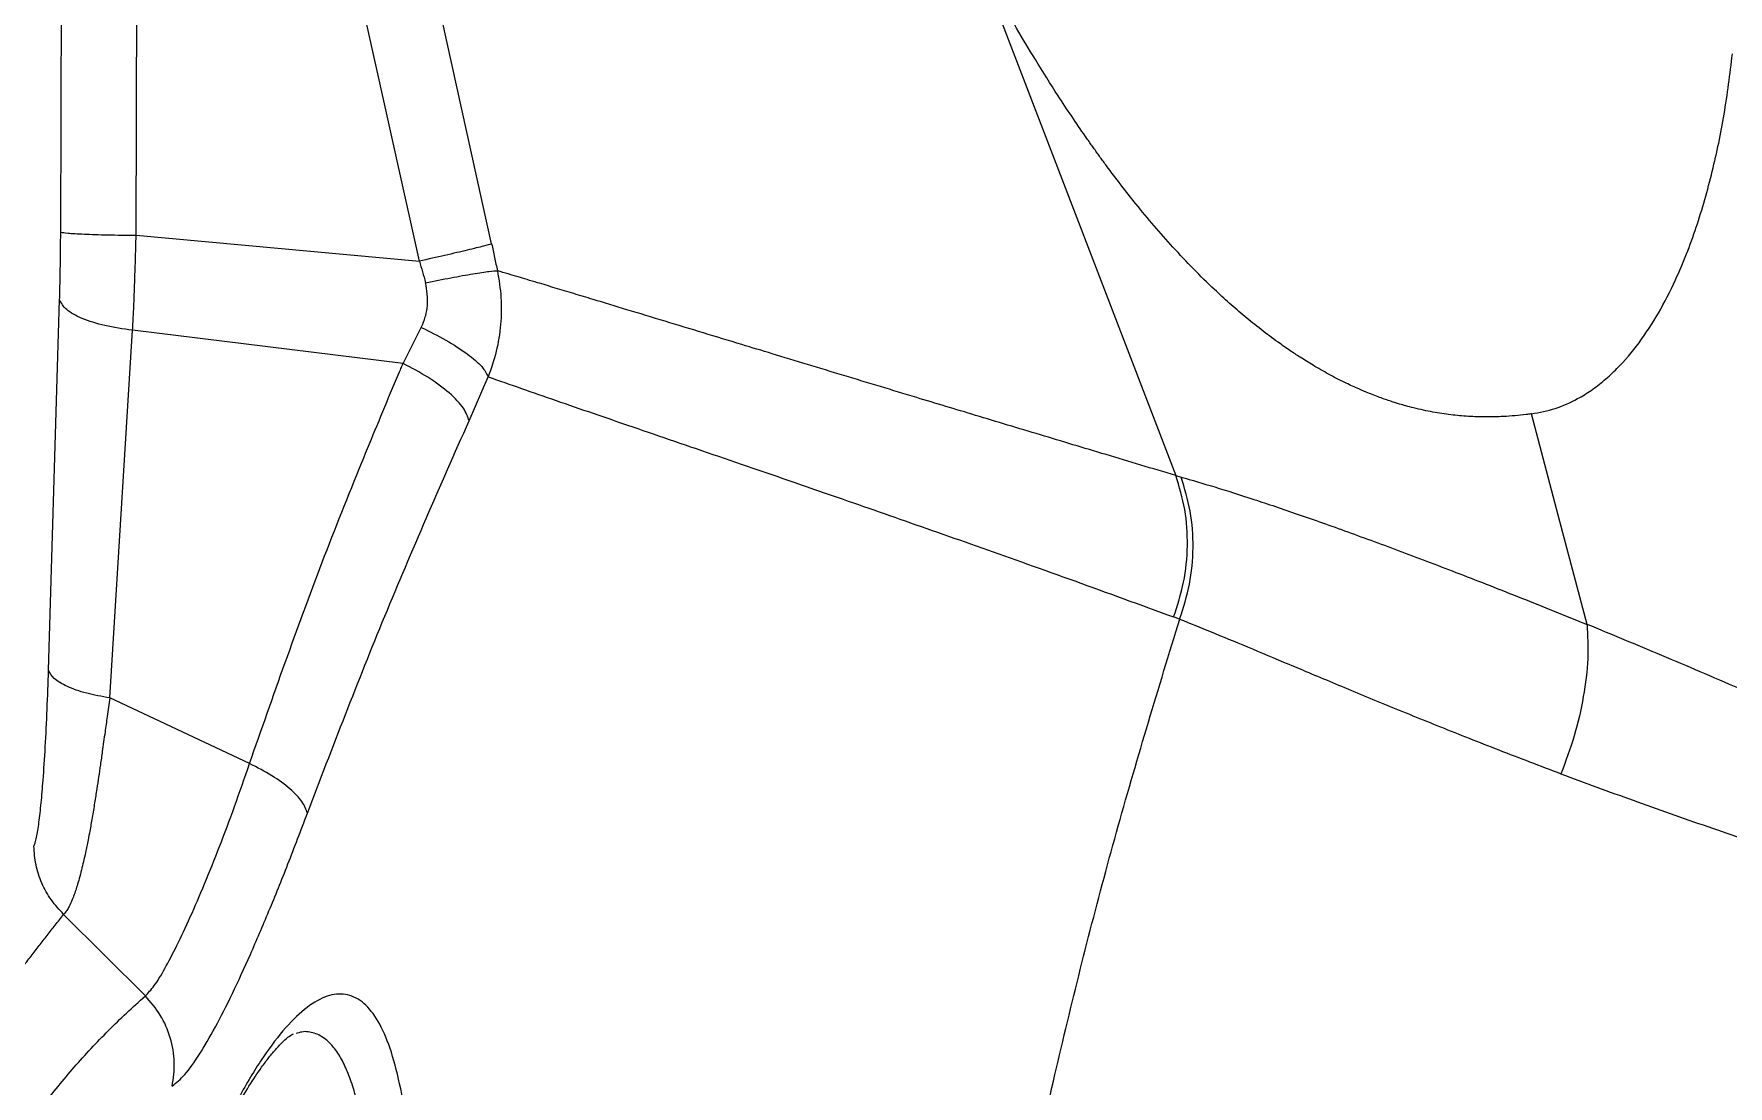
# Model space of a CAD drawing. Extents: x 943 to 1030, y 781 to 934.
# Drawn here: x 952.34 to 961.05, y 851.97 to 857.39 of the extents above; entities that cross this region are included whole.
import ezdxf

# ---------------------------------------------------------------- set-up
doc = ezdxf.new("R2010")
doc.units = 0
doc.header["$MEASUREMENT"] = 0
doc.layers.add('1', color=4, linetype='Continuous')

# ---------------------------------------------------------------- blocks, each defined once
blk = doc.blocks.new('AIRA')
at = {"layer": '1', "color": 3, "linetype": 'Continuous', "lineweight": 25}
for p, q in [((9.2963, 53.2012), (9.3157, 59.54)), ((9.6844, 53.1845), (9.7038, 59.54)), ((11.1404, 53.0514), (9.7038, 59.54)), ((11.512, 53.1402), (10.0999, 59.54)), ((14.0003, 54.6282), (15.0299, 51.9488)), ((9.6844, 53.1845), (11.1404, 53.0514)), ((9.2336, 50.948), (9.2908, 52.853)), ((11.0564, 52.5258), (11.1502, 52.711)), ((9.5483, 50.8053), (9.6657, 52.6964)), ((11.0564, 52.5259), (9.6657, 52.6964)), ((11.3958, 52.2301), (11.4942, 52.4566)), ((15.0299, 51.9488), (15.057, 51.9408)), ((15.0495, 51.2107), (15.0186, 51.2215)), ((10.2673, 50.4676), (9.5483, 50.8053)), ((9.3115, 49.6921), (9.7315, 49.2723))]:
    blk.add_line(p, q, dxfattribs=at)
at = {"layer": '1', "color": 3, "linetype": 'Continuous', "lineweight": 25, "flags": 128}
blk.add_lwpolyline([(17.1446, 51.1833), (17.005, 51.7125), (16.8587, 52.267)], dxfattribs=at)
at = {"layer": '1', "color": 3, "linetype": 'Continuous', "lineweight": 25}
for points, knots in [([(16.8585, 52.2659), (16.8576, 52.2658), (16.8487, 52.2646), (16.8006, 52.2586), (16.7233, 52.2519), (16.6241, 52.2495), (16.5339, 52.2524), (16.4428, 52.2606), (16.3659, 52.2724), (16.3021, 52.2851), (16.2559, 52.2959), (16.2151, 52.3066), (16.1842, 52.3155), (16.1586, 52.3233), (16.1343, 52.3311), (16.1071, 52.3403), (16.0767, 52.3511), (16.0433, 52.3637), (16.0049, 52.3792), (15.956, 52.4002), (15.8916, 52.4303), (15.8157, 52.4696), (15.7395, 52.5132), (15.6733, 52.5543), (15.6134, 52.5938), (15.5461, 52.6409), (15.4686, 52.6989), (15.3851, 52.7663), (15.3055, 52.835), (15.1803, 52.9497), (15.0176, 53.116), (14.8337, 53.3313), (14.7171, 53.4825), (14.6574, 53.5638), (14.6416, 53.5855), (14.6259, 53.6072), (14.6105, 53.6287), (14.5952, 53.6502), (14.5801, 53.6717), (14.5225, 53.7542), (14.4305, 53.8915), (14.3132, 54.0782), (14.2166, 54.2396), (14.1394, 54.3739), (14.0802, 54.4796), (14.0385, 54.5559), (14.0143, 54.6007), (14.0034, 54.6209), (14.0007, 54.626), (14, 54.6274), (13.9998, 54.6277), (13.9998, 54.6278), (13.9997, 54.6278), (13.9997, 54.6278), (13.9997, 54.6278)], [0, 0, 0, 0, 0.000782, 0.007725, 0.041716, 0.068097, 0.09437, 0.120644, 0.147993, 0.16204, 0.176987, 0.188888, 0.198268, 0.204545, 0.211759, 0.219912, 0.229002, 0.23903, 0.249996, 0.263773, 0.283405, 0.308889, 0.333826, 0.354569, 0.371422, 0.390945, 0.419478, 0.447177, 0.474044, 0.500075, 0.57608, 0.647395, 0.706275, 0.712657, 0.718994, 0.725285, 0.73153, 0.737729, 0.743882, 0.74999, 0.808508, 0.859236, 0.902175, 0.937323, 0.964679, 0.984244, 0.996017, 0.998983, 0.999735, 0.999928, 0.999979, 0.999993, 0.999998, 1, 1, 1, 1]), ([(16.8589, 52.2663), (16.9, 52.2742), (16.9823, 52.2899), (17.0834, 52.3355), (17.1665, 52.3863), (17.2342, 52.4382), (17.3187, 52.5165), (17.4143, 52.6295), (17.5141, 52.7836), (17.6147, 52.9808), (17.7096, 53.2237), (17.7908, 53.5104), (17.8534, 53.8088), (17.879, 54.0137), (17.8919, 54.1177)], [0, 0, 0, 0, 0.0624139, 0.1249466, 0.1655225, 0.2071146, 0.2499354, 0.3319653, 0.4151137, 0.4999619, 0.6248762, 0.7499216, 0.8730775, 1, 1, 1, 1]), ([(9.2908, 52.853), (9.2917, 52.8906), (9.2937, 52.9678), (9.2955, 53.0846), (9.2961, 53.1635), (9.2963, 53.2012)], [0, 0, 0, 0, 0.330908, 0.680353, 1, 1, 1, 1]), ([(9.6657, 52.6964), (9.6674, 52.7259), (9.6705, 52.7812), (9.674, 52.863), (9.6774, 52.9531), (9.6806, 53.0597), (9.6831, 53.1416), (9.6843, 53.1845)], [0, 0, 0, 0, 0.187193, 0.350664, 0.50654, 0.7409, 1, 1, 1, 1]), ([(11.512, 53.1402), (11.5005, 53.1369), (11.4769, 53.1302), (11.3912, 53.1092), (11.2771, 53.0824), (11.1853, 53.0616), (11.1404, 53.0514)], [0, 0, 0, 0, 0.244479, 0.499999, 0.75552, 1, 1, 1, 1]), ([(11.512, 53.1402), (11.517, 53.1172), (11.5271, 53.0713), (11.5368, 53.0253), (11.5417, 53.0024)], [0, 0, 0, 0, 0.500003, 1, 1, 1, 1]), ([(11.1404, 53.0514), (11.1459, 53.0333), (11.1571, 52.9967), (11.1673, 52.9597), (11.1725, 52.941)], [0, 0, 0, 0, 0.492517, 1, 1, 1, 1]), ([(11.1725, 52.941), (11.2168, 52.9497), (11.3072, 52.9676), (11.42, 52.9875), (11.5054, 53.0005), (11.5298, 53.0018), (11.5417, 53.0024)], [0, 0, 0, 0, 0.24465, 0.5, 0.75535, 1, 1, 1, 1]), ([(11.5417, 53.0024), (11.5492, 52.9565), (11.5642, 52.8648), (11.5606, 52.725), (11.5398, 52.5873), (11.5093, 52.5), (11.4942, 52.4566)], [0, 0, 0, 0, 0.250168, 0.499945, 0.751418, 1, 1, 1, 1]), ([(15.0299, 51.9488), (14.9096, 51.985), (14.6711, 52.0566), (14.3285, 52.1596), (14.0035, 52.2575), (13.7316, 52.3396), (13.5076, 52.4074), (13.3201, 52.4642), (13.1348, 52.5205), (12.9602, 52.5735), (12.7816, 52.6278), (12.5968, 52.6839), (12.3995, 52.7438), (12.2102, 52.8012), (12.0557, 52.848), (11.9341, 52.8848), (11.8388, 52.9135), (11.7591, 52.9375), (11.696, 52.9563), (11.6462, 52.9713), (11.5952, 52.9865), (11.5602, 52.9969), (11.5417, 53.0024)], [0, 0, 0, 0, 0.078441, 0.155431, 0.234448, 0.309493, 0.357519, 0.407228, 0.458617, 0.509743, 0.555661, 0.615659, 0.678544, 0.744312, 0.805953, 0.842191, 0.878626, 0.91461, 0.936092, 0.95487, 0.976078, 1, 1, 1, 1]), ([(11.1502, 52.711), (11.1579, 52.7289), (11.1665, 52.7488), (11.1767, 52.7865), (11.1883, 52.8444), (11.179, 52.9014), (11.1725, 52.941)], [0, 0, 0, 0, 0.251937, 0.281356, 0.501847, 1, 1, 1, 1]), ([(9.6657, 52.6964), (9.6168, 52.7034), (9.5189, 52.7175), (9.4018, 52.7555), (9.3174, 52.8017), (9.2996, 52.8359), (9.2908, 52.853)], [0, 0, 0, 0, 0.249999, 0.499999, 0.749999, 1, 1, 1, 1]), ([(11.1503, 52.7111), (11.1937, 52.6894), (11.2827, 52.645), (11.3908, 52.5741), (11.4687, 52.5075), (11.4858, 52.4734), (11.4942, 52.4567)], [0, 0, 0, 0, 0.2440962, 0.4999996, 0.7559032, 1, 1, 1, 1]), ([(10.2673, 50.4676), (10.3885, 50.8139), (10.5703, 51.3334), (10.8261, 51.9736), (10.9624, 52.3028), (11.0327, 52.4697), (11.0504, 52.5116), (11.0549, 52.5222), (11.056, 52.5249), (11.0563, 52.5256), (11.0564, 52.5258), (11.0564, 52.5259), (11.0564, 52.5259), (11.0564, 52.5259)], [0, 0, 0, 0, 0.499991, 0.749987, 0.937118, 0.98411, 0.995944, 0.998944, 0.999715, 0.999918, 0.999974, 0.999991, 1, 1, 1, 1]), ([(11.3958, 52.2301), (11.3889, 52.2511), (11.3748, 52.294), (11.2988, 52.3732), (11.1907, 52.4545), (11.1004, 52.5025), (11.0564, 52.5259)], [0, 0, 0, 0, 0.243847, 0.5, 0.756153, 1, 1, 1, 1]), ([(11.4942, 52.4567), (11.6073, 52.4172), (11.8334, 52.3382), (12.2298, 52.2017), (12.6699, 52.051), (13.1237, 51.8949), (13.5791, 51.7366), (14.0273, 51.5792), (14.5036, 51.4098), (14.847, 51.2842), (15.0186, 51.2215)], [0, 0, 0, 0, 0.140321, 0.280496, 0.420537, 0.560568, 0.670537, 0.780384, 0.890181, 1, 1, 1, 1]), ([(10.5644, 50.2118), (10.6943, 50.5506), (10.9542, 51.2282), (11.2486, 51.8961), (11.3958, 52.2301)], [0, 0, 0, 0, 0.500001, 1, 1, 1, 1]), ([(15.0187, 51.2215), (15.0378, 51.2807), (15.0766, 51.4002), (15.0939, 51.5882), (15.0824, 51.7748), (15.0473, 51.8912), (15.0299, 51.9488)], [0, 0, 0, 0, 0.247775, 0.5, 0.752226, 1, 1, 1, 1]), ([(15.0495, 51.2107), (15.0685, 51.2701), (15.1066, 51.3902), (15.123, 51.5788), (15.1105, 51.7662), (15.0747, 51.8829), (15.057, 51.9407)], [0, 0, 0, 0, 0.247765, 0.500002, 0.752238, 1, 1, 1, 1]), ([(15.057, 51.9407), (15.1127, 51.9248), (15.2239, 51.893), (15.4273, 51.8282), (15.6555, 51.7513), (15.9099, 51.6613), (16.1874, 51.5591), (16.4863, 51.4452), (16.8043, 51.3207), (17.0309, 51.2292), (17.1446, 51.1833)], [0, 0, 0, 0, 0.12504, 0.2498024, 0.3749871, 0.5010325, 0.6262351, 0.7505604, 0.8748476, 1, 1, 1, 1]), ([(14.0133, 46.8897), (14.0782, 47.2555), (14.2078, 47.9872), (14.4508, 49.0732), (14.726, 50.1501), (14.9417, 50.8571), (15.0496, 51.2107)], [0, 0, 0, 0, 0.2500011, 0.5000007, 0.7500007, 1, 1, 1, 1]), ([(15.0495, 51.2106), (15.1015, 51.1897), (15.2054, 51.1479), (15.3952, 51.0691), (15.6086, 50.9795), (15.8467, 50.8794), (16.1071, 50.7712), (16.3881, 50.6569), (16.6878, 50.5382), (16.9022, 50.4561), (17.0099, 50.4149)], [0, 0, 0, 0, 0.123499, 0.246854, 0.370954, 0.496484, 0.621953, 0.747292, 0.873134, 1, 1, 1, 1]), ([(17.1445, 51.1833), (17.1473, 51.1257), (17.1528, 51.0091), (17.1286, 50.8127), (17.0829, 50.6106), (17.0341, 50.4796), (17.0099, 50.4149)], [0, 0, 0, 0, 0.2472446, 0.5000013, 0.7527574, 1, 1, 1, 1]), ([(20.3551, 49.7041), (20.2259, 49.7705), (19.9674, 49.9031), (19.5684, 50.0999), (19.1621, 50.2943), (18.7496, 50.4861), (18.3356, 50.6737), (17.9265, 50.8541), (17.5258, 51.026), (17.2715, 51.1309), (17.1446, 51.1833)], [0, 0, 0, 0, 0.122263, 0.244502, 0.36798, 0.493798, 0.620934, 0.747732, 0.874145, 1, 1, 1, 1]), ([(9.1584, 50.0424), (9.1607, 50.0479), (9.1654, 50.059), (9.172, 50.0871), (9.1785, 50.1225), (9.1867, 50.1785), (9.1961, 50.2628), (9.2071, 50.3925), (9.2175, 50.5535), (9.2269, 50.7434), (9.2314, 50.8802), (9.2336, 50.948)], [0, 0, 0, 0, 0.061545, 0.125212, 0.186945, 0.250758, 0.375557, 0.500687, 0.66458, 0.833782, 1, 1, 1, 1]), ([(9.5483, 50.8053), (9.5073, 50.8127), (9.4238, 50.8279), (9.3257, 50.863), (9.2559, 50.904), (9.2409, 50.9336), (9.2336, 50.948)], [0, 0, 0, 0, 0.245104, 0.5, 0.754895, 1, 1, 1, 1]), ([(9.5483, 50.8053), (9.5439, 50.7733), (9.5357, 50.7141), (9.523, 50.622), (9.5115, 50.5388), (9.4975, 50.4409), (9.4844, 50.3527), (9.4703, 50.2629), (9.4583, 50.1904), (9.4471, 50.127), (9.4357, 50.0673), (9.4248, 50.0143), (9.4135, 49.9632), (9.4027, 49.9183), (9.3918, 49.8769), (9.3811, 49.84), (9.3706, 49.8073), (9.3581, 49.7723), (9.3466, 49.7457), (9.337, 49.7269), (9.331, 49.7165), (9.3245, 49.7066), (9.3189, 49.6994), (9.3144, 49.6946), (9.3124, 49.6929), (9.3115, 49.6921)], [0, 0, 0, 0, 0.059588, 0.110501, 0.175987, 0.221652, 0.306222, 0.357624, 0.414194, 0.467544, 0.504953, 0.559142, 0.602326, 0.643061, 0.688309, 0.730333, 0.767468, 0.809248, 0.873953, 0.898227, 0.921105, 0.944225, 0.975206, 0.989039, 1, 1, 1, 1]), ([(9.7315, 49.2723), (9.7461, 49.2877), (9.7757, 49.3188), (9.831, 49.4098), (9.8933, 49.5286), (9.9623, 49.6759), (10.0359, 49.8465), (10.1125, 50.0377), (10.1902, 50.2441), (10.2416, 50.3931), (10.2673, 50.4676)], [0, 0, 0, 0, 0.119722, 0.242381, 0.366505, 0.491609, 0.619191, 0.74677, 0.873492, 1, 1, 1, 1]), ([(10.5644, 50.2118), (10.5577, 50.2313), (10.5443, 50.2703), (10.4791, 50.3377), (10.3867, 50.406), (10.3071, 50.4471), (10.2673, 50.4676)], [0, 0, 0, 0, 0.250001, 0.5, 0.7500003, 1, 1, 1, 1]), ([(17.0099, 50.4149), (17.1323, 50.3695), (17.3761, 50.2791), (17.7632, 50.1438), (18.1603, 50.0052), (18.5666, 49.8625), (18.9771, 49.7167), (19.3878, 49.5704), (19.7973, 49.4246), (20.0668, 49.3292), (20.2019, 49.2815)], [0, 0, 0, 0, 0.126882, 0.252705, 0.378254, 0.504239, 0.629643, 0.753412, 0.876481, 1, 1, 1, 1]), ([(9.8698, 48.8086), (9.8908, 48.8256), (9.9329, 48.8597), (10.0083, 48.9665), (10.0903, 49.107), (10.1784, 49.2809), (10.2708, 49.4815), (10.3666, 49.7058), (10.4647, 49.9482), (10.5311, 50.1237), (10.5644, 50.2118)], [0, 0, 0, 0, 0.125107, 0.251033, 0.376375, 0.500892, 0.62644, 0.751188, 0.875157, 1, 1, 1, 1]), ([(9.3115, 49.6921), (9.2893, 49.716), (9.2445, 49.7643), (9.197, 49.8515), (9.1654, 49.9453), (9.1607, 50.0103), (9.1584, 50.0424)], [0, 0, 0, 0, 0.24754, 0.5, 0.75246, 1, 1, 1, 1]), ([(8.8122, 49.0836), (8.8286, 49.0912), (8.8626, 49.1069), (8.9071, 49.1508), (8.9456, 49.2062), (8.9834, 49.2615), (9.0218, 49.315), (9.06, 49.3669), (9.1004, 49.4207), (9.1427, 49.4762), (9.185, 49.5308), (9.2263, 49.5838), (9.2684, 49.6373), (9.297, 49.6737), (9.3115, 49.6921)], [0, 0, 0, 0, 0.076765, 0.158754, 0.235722, 0.324934, 0.40595, 0.481535, 0.567058, 0.659397, 0.743858, 0.826925, 0.912453, 1, 1, 1, 1]), ([(9.2009, 48.7045), (9.228, 48.739), (9.2819, 48.8078), (9.3655, 48.9063), (9.4517, 49.002), (9.5412, 49.0947), (9.6338, 49.1849), (9.699, 49.2432), (9.7315, 49.2723)], [0, 0, 0, 0, 0.167778, 0.334386, 0.500842, 0.667308, 0.833719, 1, 1, 1, 1]), ([(10.972, 45.8094), (10.9885, 45.9484), (11.0213, 46.2254), (11.0596, 46.6318), (11.0891, 47.0252), (11.1085, 47.401), (11.1173, 47.7541), (11.1147, 48.0799), (11.1005, 48.3742), (11.0741, 48.6329), (11.0355, 48.8525), (10.9846, 49.0301), (10.9216, 49.1631), (10.8472, 49.2495), (10.762, 49.2883), (10.6671, 49.2788), (10.5638, 49.2209), (10.4538, 49.1164), (10.3386, 48.9656), (10.2203, 48.771), (10.1008, 48.5358), (9.9822, 48.2628), (9.8668, 47.9559), (9.7566, 47.619), (9.6528, 47.258), (9.5913, 47.0004), (9.5606, 46.8716)], [0, 0, 0, 0, 0.041951, 0.083602, 0.12509, 0.166904, 0.208596, 0.250102, 0.2919, 0.333596, 0.375139, 0.416896, 0.458597, 0.500188, 0.541886, 0.583583, 0.625221, 0.666955, 0.708476, 0.750221, 0.791814, 0.833487, 0.87518, 0.91673, 0.958359, 1, 1, 1, 1]), ([(9.8698, 48.8086), (9.8755, 48.8494), (9.887, 48.9322), (9.8641, 49.0584), (9.8141, 49.1769), (9.7587, 49.2408), (9.7315, 49.2723)], [0, 0, 0, 0, 0.245953, 0.5, 0.754047, 1, 1, 1, 1]), ([(9.5614, 46.8538), (9.5775, 46.9237), (9.6123, 47.0746), (9.6689, 47.2909), (9.7275, 47.4982), (9.7885, 47.6976), (9.8504, 47.884), (9.9108, 48.0519), (9.9616, 48.1835), (10.002, 48.2824), (10.0354, 48.3607), (10.0665, 48.4305), (10.0998, 48.5023), (10.1442, 48.5935), (10.2003, 48.7002), (10.2659, 48.8124), (10.3218, 48.8963), (10.3691, 48.9593), (10.4081, 49.0054), (10.4435, 49.0418), (10.4748, 49.0687), (10.4873, 49.0747), (10.4939, 49.0779)], [0, 0, 0, 0, 0.054981, 0.118797, 0.177241, 0.230589, 0.294508, 0.349286, 0.394338, 0.429864, 0.456004, 0.482351, 0.511801, 0.54478, 0.601612, 0.663911, 0.728755, 0.768992, 0.81365, 0.867212, 0.929656, 1, 1, 1, 1]), ([(10.7661, 45.8225), (10.7778, 45.9194), (10.8013, 46.1146), (10.8308, 46.4013), (10.8563, 46.6845), (10.8751, 46.9379), (10.8888, 47.1692), (10.898, 47.3716), (10.9036, 47.5667), (10.9059, 47.759), (10.9043, 47.9243), (10.8994, 48.0868), (10.8921, 48.222), (10.8807, 48.3598), (10.8674, 48.4772), (10.8511, 48.5842), (10.8311, 48.6873), (10.8063, 48.7847), (10.7752, 48.8752), (10.7405, 48.9497), (10.7019, 49.0085), (10.6557, 49.0558), (10.6009, 49.0841), (10.5496, 49.0926), (10.5165, 49.0819), (10.5066, 49.0786)], [0, 0, 0, 0, 0.054116, 0.108994, 0.162066, 0.217115, 0.258712, 0.302879, 0.344458, 0.386172, 0.434113, 0.463424, 0.509556, 0.542903, 0.582467, 0.618557, 0.651162, 0.696384, 0.739292, 0.782111, 0.825732, 0.868217, 0.922774, 0.9768, 1, 1, 1, 1])]:
    blk.add_open_spline(points, degree=3, knots=knots, dxfattribs=at)
blk.add_open_spline([(9.2963, 53.2012), (9.3057, 53.1994), (9.3244, 53.1957), (9.4123, 53.1907), (9.5336, 53.1867), (9.6341, 53.1853), (9.6844, 53.1845)], degree=3, dxfattribs=at)

msp = doc.modelspace()

# ---------------------------------------------------------------- block references
at = {"layer": '1'}
msp.add_blockref('AIRA', (943.1775, 803.1658), dxfattribs=at)

doc.saveas('drawing.dxf')
